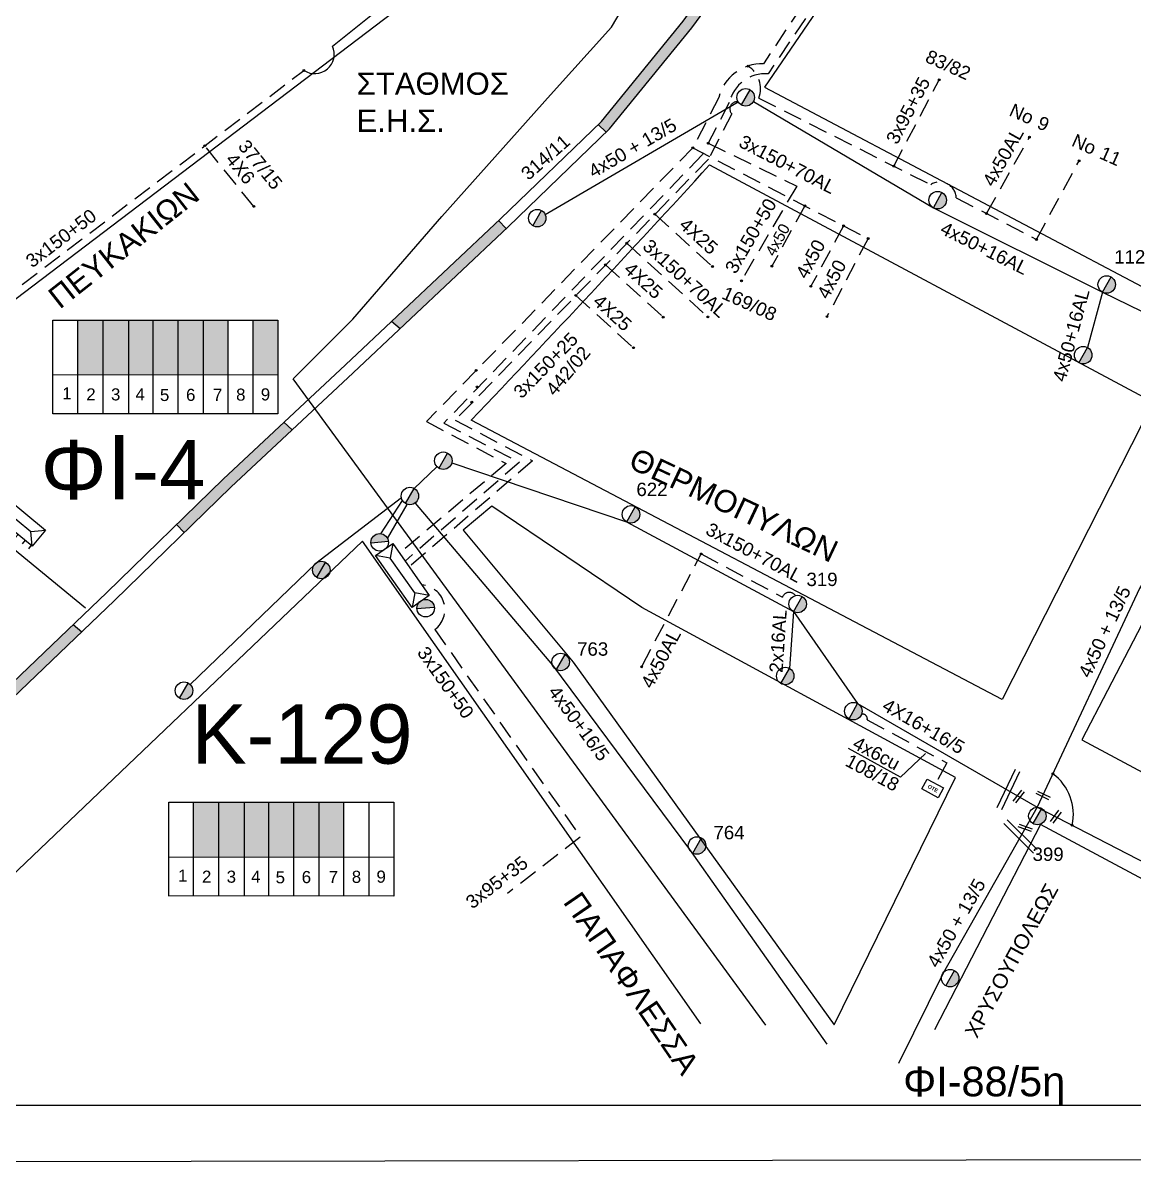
# Model space of a CAD drawing. Header units: millimetres. Extents: x 1091 to 3521, y 1177 to 2968.
# Drawn here: x 2703.1 to 2852.9, y 1933.2 to 2089.1 of the extents above; entities that cross this region are included whole.
import ezdxf
from ezdxf.enums import TextEntityAlignment as Align
from ezdxf.lldxf.tags import DXFTag

# ---------------------------------------------------------------- set-up
doc = ezdxf.new("R2010")
doc.units = ezdxf.units.MM
doc.linetypes.add('DASHED', pattern=[19.05, 12.7, -6.35])
for name, color, linetype, lineweight in [('2x16AL', 7, 'Continuous', 30), ('2x6', 7, 'SYN_LINE', 30), ('3x150+25', 7, 'Continuous', 30), ('3x150+50', 7, 'Continuous', 30), ('3x95+35', 7, 'Continuous', 30), ('4X16+16_5', 7, 'Continuous', 30), ('4x50', 7, 'Continuous', 30), ('4x50 + 13_5', 7, 'SYN_LINE', 30), ('4x50+16_5', 7, 'Continuous', 30), ('Άγνωστα', 7, 'Continuous', 30), ('Γυμνά εναέρια ΧΤ (3Φ) 4x50AL', 7, 'Continuous', 30), ('Γυμνά εναέρια ΧΤ και ΦΟΠ (3Φ)   4x50+16AL', 7, 'Continuous', 30), ('Καλωδια Χ.Τ 3x95+35', 7, 'DASHED', 30), ('Καλώδια ΧΤ   3x150+50CU', 7, 'DASHED', 30), ('Καλώδια ΧΤ   3x150+70AL', 7, 'DASHED', 30), ('Καλώδια ΧΤ   3x150AL+50CU', 7, 'DASHED', 30), ('Υπογεια Καλωδια Δικτυου ΧΤ 4X25', 7, 'DASHED', 30), ('Υπόγεια καλώδια Παροχών ΧΤ   4x50AL', 7, 'DASHED', 30), ('Υπόγεια καλώδια Παροχών ΧΤ   4x6', 7, 'DASHED', 30)]:
    doc.layers.add(name, color=color, linetype=linetype, lineweight=lineweight)
for name, color, linetype in [('Pillar OTE', 7, 'Continuous'), ('TEXT ΚΑΛΩΔΙΩΝ', 7, 'Continuous'), ('ΑΓΝΩΣΤΟ ΕΝΑΕΡΙΟ ΚΑΛΩΔΙΟ', 7, 'Continuous'), ('ΑΓΝΩΣΤΟ ΥΠΟΓΕΙΟ ΚΑΛΩΔΙΟ', 7, 'DASHED'), ('Επιγραφές - Σχήματα', 7, 'Continuous'), ('Μηχανική τομή', 7, 'Continuous'), ('Στύλος Ξύλινος', 7, 'Continuous'), ('Στύλος Ξύλινος @ 1', 7, 'Continuous'), ('Στύλος ΦΜ', 7, 'Continuous'), ('Στύλος ΦΜ @ 1', 7, 'Continuous'), ('Συνδέσεις', 7, 'Continuous'), ('Τομή', 7, 'Continuous'), ('Υποσταθμός εναέριος 2 στύλων', 7, 'Continuous'), ('Υποσταθμός πόλεως', 7, 'Continuous'), ('Υπόβαθρο ΔΕΗ', 7, 'Continuous'), ('ΦΥΣΙΚΟ ΑΕΡΙΟ', 7, 'NATURAL_GAS_SUPPLY')]:
    doc.layers.add(name, color=color, linetype=linetype)
doc.styles.add('arial', font='arial.ttf')
doc.styles.get("Standard").update_dxf_attribs({"font": 'arial.ttf', "height": 1.8})
tags = doc.linetypes.add('NATURAL_GAS_SUPPLY', pattern='A,12.7,-5.08,["ΦΑ",Standard,S=2.54,R=0,X=-2.54,Y=-1.27],-5.08', length=22.86).pattern_tags.tags
tags[6] = DXFTag(74, 10)
doc.linetypes.add('SYN_LINE', pattern='A,0.5,-0.0001,["/\\/\\/\\/",Standard,S=0.1,R=0,X=0,Y=-0.05],-0.25', length=0.7501)
doc.dimstyles.new('ISO-25', dxfattribs={"dimtxt": 2.5, "dimasz": 2.5, "dimexe": 1.25, "dimexo": 0.625, "dimtad": 1, "dimtxsty": 'Standard', "dimcen": 2.5, "dimadec": 0, "dimazin": 0, "dimtfac": 1, "dimtmove": 0, "dimatfit": 3, "dimfxl": 1, "dimarcsym": 0})

# ---------------------------------------------------------------- blocks, each defined once
blk = doc.blocks.new('ΥΠΑΡΧΩΝ ΤΣΙΜΕΝΤΕΝΙΟΣ ΣΤΥΛΟΣ')
at = {"layer": 'Στύλος ΦΜ'}
blk.add_hatch(color=7, dxfattribs=at).paths.add_polyline_path([(-1.29, -2.28, 0.574793), (2.62, 0, 0.268822), (1.3, 2.27)])
at = {"layer": 'Στύλος ΦΜ', "color": 7}
blk.add_line((-1.29, -2.28), (1.3, 2.27), dxfattribs=at)
blk.add_circle((0, 0), 2.62, dxfattribs=at)
at = {"layer": 'Στύλος ΦΜ', "flags": 4}
for tag, p in [('ΑΡΙΘΜΟΣ', (-4.68, 8.05)), ('ΤΥΠΟΣ', (-4.91, 3.03))]:
    blk.add_attdef(tag, p, '', height=4, dxfattribs=at)
blk = doc.blocks.new('ΥΠΑΡΧΩΝ ΞΥΛΙΝΟΣ ΣΤΥΛΟΣ')
at = {"layer": 'Στύλος Ξύλινος'}
h = blk.add_hatch(color=7, dxfattribs=at)
h.paths.add_polyline_path([(-2.62, 0, 0.270008), (-1.29, -2.28), (1.3, 2.27, 0.576266)])
h.paths.add_polyline_path([(-1.29, -2.28, 0.574793), (2.62, 0, 0.268822), (1.3, 2.27)])
at = {"layer": 'Στύλος Ξύλινος', "color": 7}
blk.add_line((-1.29, -2.28), (1.3, 2.27), dxfattribs=at)
blk.add_circle((0, 0), 2.62, dxfattribs=at)
at = {"layer": 'Στύλος Ξύλινος', "color": 1, "flags": 4}
for tag, p in [('ΑΡΙΘΜΟΣ', (-4.91, 8.6)), ('ΤΥΠΟΣ', (-4.85, 3.39))]:
    blk.add_attdef(tag, p, '', height=4, dxfattribs=at)
blk = doc.blocks.new('ΥΠΟΣΤΑΘΜΟΣ ΠΟΛΕΩΣ 9 ΑΝΑΧΩΡΗΣΕΩΝ')
at = {"layer": 'Υποσταθμός πόλεως', "ltscale": 40}
for p, q in [((-9.63, -2.82), (-9.63, -4)), ((-7.12, -2.82), (-7.12, -4)), ((-4.84, -2.82), (-4.84, -4)), ((-2.36, -2.82), (-2.36, -4)), ((0.09, -2.82), (0.09, -4)), ((2.55, -2.82), (2.55, -4)), ((5.02, -2.82), (5.02, -4)), ((7.48, -2.82), (7.48, -4)), ((9.61, -2.82), (9.61, -4))]:
    blk.add_line(p, q, dxfattribs=at)
blk.add_lwpolyline([(-10.02, 2.82), (10.02, 2.82), (10.02, -2.82), (-10.02, -2.82)], close=True, dxfattribs=at)
for points in [[(-7.21, 0), (-10.02, 2.82)], [(-10.02, -2.82), (-7.21, 0)], [(-7.21, 0), (7.21, 0)], [(7.21, 0), (10.02, 2.82)], [(10.02, -2.82), (7.21, 0)]]:
    blk.add_lwpolyline(points, dxfattribs=at)
at = {"layer": 'Υποσταθμός πόλεως', "linetype": 'SYN_LINE', "ltscale": 40, "flags": 1}
for tag, p in [('ΜΕΤΑΣΧΗΜΑΤΙΣΜΟΣ', (10.79, 1.71)), ('ΙΣΧΥΣ', (10.77, -1.08)), ('ΑΡΙΘΜΟΣ', (10.89, -3.8))]:
    blk.add_attdef(tag, p, '', height=1.8, dxfattribs=at)
blk = doc.blocks.new('_ΣΥΝΔΕΣΗ')
at = {"layer": 'Συνδέσεις', "linetype": 'SYN_LINE', "ltscale": 40}
blk.add_hatch(color=256, dxfattribs=at).paths.add_polyline_path([(0.5, -0.01, 1), (-0.5, -0.01, 1)])
at = {"layer": 'Συνδέσεις'}
blk.add_circle((0, -0.01), 0.5, dxfattribs=at)
blk = doc.blocks.new('ΥΠΟΣΤΑΘΜΟΣ ΕΝΑΕΡΙΟΣ ΕΠΙ 2 ΣΤΥΛΩΝ')
at = {"layer": 'Υποσταθμός εναέριος 2 στύλων', "linetype": 'Continuous'}
for points in [[(-11.97, -2.11, 0.574793), (-8.45, -0.07, 0.268822), (-9.64, 1.98)], [(9.68, -2.15, 0.574793), (13.19, -0.1, 0.268822), (12.01, 1.95)]]:
    blk.add_hatch(color=256, dxfattribs=at).paths.add_polyline_path(points)
for p, q in [((-11.97, -2.11), (-9.64, 1.98)), ((9.68, -2.15), (12.01, 1.95))]:
    blk.add_line(p, q, dxfattribs=at)
for centre in [(-10.81, -0.07), (10.84, -0.1)]:
    blk.add_circle(centre, 2.36, dxfattribs=at)
at = {"layer": 'Υποσταθμός πόλεως', "linetype": 'Continuous', "ltscale": 40}
blk.add_lwpolyline([(-8.57, 2.82), (8.57, 2.82), (8.57, -2.82), (-8.57, -2.82)], close=True, dxfattribs=at)
for points in [[(-5.75, 0), (-8.57, 2.82)], [(-8.57, -2.82), (-5.75, 0)], [(-5.75, 0), (5.75, 0)], [(5.75, 0), (8.57, 2.82)], [(8.57, -2.82), (5.75, 0)]]:
    blk.add_lwpolyline(points, dxfattribs=at)
at = {"layer": 'Υποσταθμός εναέριος 2 στύλων', "ltscale": 40, "flags": 1}
for tag, p in [('ΜΕΤΑΣΧΗΜΑΤΙΣΜΟΣ', (14.09, 2.51)), ('ΙΣΧΥΣ', (14.07, -0.28)), ('ΑΡΙΘΜΟΣ', (14.19, -3))]:
    blk.add_attdef(tag, p, '', height=1.8, dxfattribs=at)
blk = doc.blocks.new('ΜΗΧΑΝΙΚΗ ΤΟΜΗ')
at = {"layer": 'Μηχανική τομή', "ltscale": 40}
for p, q in [((-3.79, 1.21), (3.79, 1.21)), ((3.79, -0.34), (-3.79, -0.34))]:
    blk.add_line(p, q, dxfattribs=at)
blk = doc.blocks.new('ΤΟΜΗ')
at = {"layer": 'Τομή', "ltscale": 40}
for p, q in [((11.33, -0.65), (-11.4, -0.65)), ((11.33, -3.42), (-11.4, -3.42))]:
    blk.add_line(p, q, dxfattribs=at)
blk = doc.blocks.new('PILLAR ΟΤΕ')
at = {"layer": 'Pillar OTE', "ltscale": 40}
blk.add_lwpolyline([(-3.31, 2.02), (3.39, 2.02), (3.39, -1.99), (-3.31, -1.99)], close=True, dxfattribs=at)
at = {"layer": 'Pillar OTE', "insert": (-1.81, 0.71), "char_height": 1.3575, "width": 109.961, "attachment_point": 1}
blk.add_mtext('{\\fArial|b1|i0|c161|p34;OTE}', dxfattribs=at)

msp = doc.modelspace()

# ---------------------------------------------------------------- hatches: boundary and pattern name
at = {"layer": 'Καλώδια ΧΤ   3x150AL+50CU', "linetype": 'DASHED', "lineweight": -3, "ltscale": 0.2}
h = msp.add_hatch(color=2, dxfattribs=at)
h.dxf.hatch_style = 1
h.paths.add_polyline_path([(2713.92, 2049.09), (2710.48, 2049.09), (2710.48, 2041.73), (2713.92, 2041.73)])
h = msp.add_hatch(color=1, dxfattribs=at)
h.dxf.hatch_style = 1
h.paths.add_polyline_path([(2713.92, 2041.73), (2717.36, 2041.72), (2717.36, 2049.09), (2713.92, 2049.09)])
h = msp.add_hatch(color=6, dxfattribs=at)
h.dxf.hatch_style = 1
h.paths.add_polyline_path([(2720.66, 2049.09), (2717.36, 2049.09), (2717.36, 2041.72), (2720.66, 2041.72)])
h = msp.add_hatch(color=27, dxfattribs=at)
h.dxf.hatch_style = 1
h.paths.add_polyline_path([(2720.66, 2041.72), (2724.04, 2041.72), (2724.04, 2049.09), (2720.66, 2049.09)])
h = msp.add_hatch(color=151, dxfattribs=at)
h.dxf.hatch_style = 1
h.paths.add_polyline_path([(2724.04, 2041.72), (2727.44, 2041.71), (2727.44, 2049.09), (2724.04, 2049.09)])
h = msp.add_hatch(color=30, dxfattribs=at)
h.dxf.hatch_style = 1
h.paths.add_polyline_path([(2727.38, 2041.72), (2730.78, 2041.71), (2730.78, 2049.09), (2727.38, 2049.09)])
h = msp.add_hatch(color=5, dxfattribs=at)
h.dxf.hatch_style = 1
h.paths.add_polyline_path([(2734.1, 2041.72), (2737.5, 2041.71), (2737.5, 2049.09), (2734.11, 2049.09)])
h = msp.add_hatch(color=27, dxfattribs=at)
h.dxf.hatch_style = 1
h.paths.add_polyline_path([(2729.52, 1984.08), (2726.08, 1984.08), (2726.08, 1976.72), (2729.52, 1976.72)])
h = msp.add_hatch(color=5, dxfattribs=at)
h.dxf.hatch_style = 1
h.paths.add_polyline_path([(2729.52, 1976.72), (2732.96, 1976.72), (2732.96, 1984.08), (2729.52, 1984.08)])
h = msp.add_hatch(color=6, dxfattribs=at)
h.dxf.hatch_style = 1
h.paths.add_polyline_path([(2736.26, 1984.08), (2732.96, 1984.08), (2732.96, 1976.72), (2736.26, 1976.71)])
h = msp.add_hatch(color=2, dxfattribs=at)
h.dxf.hatch_style = 1
h.paths.add_polyline_path([(2736.26, 1976.71), (2739.64, 1976.71), (2739.64, 1984.08), (2736.26, 1984.08)])
h = msp.add_hatch(color=30, dxfattribs=at)
h.dxf.hatch_style = 1
h.paths.add_polyline_path([(2739.64, 1976.71), (2743.04, 1976.71), (2743.04, 1984.08), (2739.64, 1984.08)])
h = msp.add_hatch(color=62, dxfattribs=at)
h.dxf.hatch_style = 1
h.paths.add_polyline_path([(2742.98, 1976.71), (2746.38, 1976.71), (2746.38, 1984.08), (2742.98, 1984.08)])
at = {"layer": 'Υπόβαθρο ΔΕΗ', "linetype": 'Continuous', "lineweight": -3, "ltscale": 0.1}
h = msp.add_hatch(color=256, dxfattribs=at)
h.dxf.hatch_style = 1
h.paths.add_polyline_path([(2711.03, 2007.07), (2709.87, 2008.03), (2698.5, 1997.19), (2695.13, 1994.08), (2696.28, 1993.11), (2699.52, 1996.09)])
h.paths.add_polyline_path([(2739.38, 2034.27), (2738.29, 2035.3), (2730.08, 2027.63), (2723.82, 2021.53), (2724.84, 2020.43), (2731.12, 2026.55)])
h.paths.add_polyline_path([(2768.28, 2061.41), (2767.24, 2062.49), (2752.81, 2048.92), (2753.97, 2047.94)])
h.paths.add_polyline_path([(2793.3, 2088.45), (2794.75, 2090.44), (2793.53, 2091.32), (2792.11, 2089.36), (2781.1, 2075.86), (2780.65, 2075.42), (2781.74, 2074.39), (2782.21, 2074.84)])

# ---------------------------------------------------------------- linework, layer by layer
at = {"layer": '2x16AL', "color": 30, "lineweight": -3, "ltscale": 0.1}
msp.add_lwpolyline([(2806.99, 2009.78), (2806.47, 2002.12)], dxfattribs=at)
at = {"layer": '2x6', "color": 6, "linetype": 'SYN_LINE', "lineweight": -3, "ltscale": 15}
msp.add_lwpolyline([(2754.13, 2025.14), (2742.58, 2016.29), (2725.63, 1999.98)], dxfattribs=at)
at = {"layer": '3x150+25', "color": 5, "linetype": 'DASHED', "lineweight": -3, "ltscale": 0.2}
msp.add_lwpolyline([(2799.54, 2078.51, 0.701955), (2798.68, 2076.87), (2795.54, 2070.79), (2761.4, 2035.6), (2771.82, 2030.11), (2755.18, 2015.8)], format="xyb", dxfattribs=at)
at = {"layer": '3x150+50', "color": 1, "linetype": 'DASHED', "lineweight": -3, "ltscale": 0.2}
msp.add_lwpolyline([(2697.37, 2023.58), (2695.9, 2021.79), (2684.71, 2031.03, -0.327267), (2684.8, 2040.06), (2740.99, 2082.73)], format="xyb", dxfattribs=at)
at = {"layer": '3x150+50', "color": 27, "linetype": 'DASHED', "lineweight": -3, "ltscale": 0.2}
msp.add_lwpolyline([(2795.51, 2072.91), (2807.43, 2067.15), (2799.99, 2054.38)], dxfattribs=at)
at = {"layer": '3x150+50', "color": 2, "linetype": 'DASHED', "lineweight": -3, "ltscale": 0.2}
msp.add_lwpolyline([(2756.88, 2013.37, -0.701899), (2758.64, 2007.37), (2778.28, 1979.42)], format="xyb", dxfattribs=at)
at = {"layer": '3x95+35', "color": 2, "linetype": 'DASHED', "lineweight": -3, "ltscale": 0.2}
msp.add_lwpolyline([(2778.22, 1979.37), (2768.42, 1971.79)], dxfattribs=at)
at = {"layer": '4X16+16_5', "color": 30, "lineweight": -3, "ltscale": 0.1}
msp.add_lwpolyline([(2806.99, 2009.78), (2815.65, 1997.39), (2839.88, 1983.41)], dxfattribs=at)
at = {"layer": '4x50', "color": 62, "linetype": 'DASHED', "lineweight": -3, "ltscale": 0.2}
for points in [[(2808.52, 2064.49), (2804.1, 2056.34)], [(2813.76, 2061.78), (2809.34, 2053.63)], [(2817.06, 2060.07), (2811.52, 2049.54)]]:
    msp.add_lwpolyline(points, dxfattribs=at)
at = {"layer": '4x50 + 13_5', "color": 5, "lineweight": -3, "ltscale": 0.1}
msp.add_lwpolyline([(2773.51, 2063.32), (2799.54, 2078.51)], dxfattribs=at)
at = {"layer": '4x50 + 13_5', "color": 133, "lineweight": -3, "ltscale": 0.1}
msp.add_lwpolyline([(2870.27, 2041.25), (2853.65, 2012.91), (2839.88, 1983.41), (2873.54, 1966.02), (2884.97, 1959.7), (2903.09, 1951.14)], dxfattribs=at)
at = {"layer": '4x50 + 13_5', "color": 27, "lineweight": -3, "ltscale": 0.1}
msp.add_lwpolyline([(2839.88, 1983.41), (2827.17, 1961.07), (2821.14, 1948.89)], dxfattribs=at)
at = {"layer": '4x50+16_5', "color": 6, "lineweight": -3, "ltscale": 0.1}
msp.add_lwpolyline([(2755.99, 2024.42), (2774.52, 2002.55), (2792.96, 1977.7), (2811.49, 1951.5)], dxfattribs=at)
at = {"layer": 'Pillar OTE', "lineweight": -3, "ltscale": 40}
for points in [[(2707.15, 2036.45), (2707.15, 2049.09), (2737.48, 2049.09), (2737.48, 2036.42), (2707.15, 2036.45)], [(2710.48, 2036.45), (2710.48, 2049.09)], [(2713.92, 2036.44), (2713.92, 2049.09)], [(2717.36, 2036.44), (2717.36, 2049.09)], [(2720.66, 2036.44), (2720.66, 2049.09)], [(2724.04, 2036.43), (2724.04, 2049.09)], [(2727.44, 2036.43), (2727.44, 2049.09)], [(2730.78, 2036.43), (2730.78, 2049.09)], [(2734.16, 2036.42), (2734.16, 2049.09)], [(2707.15, 2041.73), (2737.48, 2041.7)], [(2722.75, 1971.44), (2722.75, 1984.08), (2753.09, 1984.08), (2753.09, 1971.41), (2722.75, 1971.45)], [(2726.08, 1971.44), (2726.08, 1984.08)], [(2729.52, 1971.44), (2729.52, 1984.08)], [(2732.96, 1971.44), (2732.96, 1984.08)], [(2736.26, 1971.43), (2736.26, 1984.08)], [(2739.64, 1971.43), (2739.64, 1984.08)], [(2743.04, 1971.42), (2743.04, 1984.08)], [(2746.38, 1971.42), (2746.38, 1984.08)], [(2749.77, 1971.42), (2749.77, 1984.08)], [(2722.75, 1976.73), (2753.09, 1976.7)]]:
    msp.add_lwpolyline(points, dxfattribs=at)
at = {"layer": 'Άγνωστα', "lineweight": -3, "ltscale": 0.1}
for points in [[(3521.49, 1936.89), (1091.31, 1933.19), (1091.31, 2964.7), (3521.49, 2968.4)], [(3374.53, 1943.19), (1101.31, 1943.19), (1101.31, 2954.7), (3374.53, 2954.7)]]:
    msp.add_lwpolyline(points, close=True, dxfattribs=at)
at = {"layer": 'ΑΓΝΩΣΤΟ ΕΝΑΕΡΙΟ ΚΑΛΩΔΙΟ', "color": 30, "linetype": 'SYN_LINE', "lineweight": -3, "ltscale": 7}
for points in [[(2755.87, 2026.39), (2758.92, 2029.32)], [(2751.34, 2020.28), (2754.28, 2024.75)], [(2752.24, 2019.66), (2754.93, 2024.24)]]:
    msp.add_lwpolyline(points, dxfattribs=at)
at = {"layer": 'ΑΓΝΩΣΤΟ ΥΠΟΓΕΙΟ ΚΑΛΩΔΙΟ', "color": 62, "lineweight": -3, "ltscale": 0.2}
for points in [[(2850.31, 2157.51), (2835.53, 2132.59), (2802.95, 2083.62, 0.351607), (2796.93, 2079.07), (2793.43, 2072.3), (2757.5, 2035.39), (2768.24, 2029.74), (2753.88, 2017.66)], [(2800.87, 2083.31, -0.352827), (2802.33, 2079), (2825.5, 2067.32, -0.588873), (2828.95, 2065.54), (2839.76, 2059.94)]]:
    msp.add_lwpolyline(points, format="xyb", dxfattribs=at)
at = {"layer": 'ΑΓΝΩΣΤΟ ΥΠΟΓΕΙΟ ΚΑΛΩΔΙΟ', "color": 27, "lineweight": -3, "ltscale": 0.2}
msp.add_lwpolyline([(2840.76, 2127.69, -0.486752), (2839.01, 2129.17), (2836.25, 2130.84), (2803.59, 2082.28, 0.369342), (2798.34, 2078.39), (2794.72, 2071.38), (2759.84, 2035.19), (2770.06, 2029.91), (2754.63, 2016.59)], format="xyb", dxfattribs=at)
at = {"layer": 'Γυμνά εναέρια ΧΤ (3Φ) 4x50AL', "color": 1, "lineweight": -3, "ltscale": 0.1}
msp.add_lwpolyline([(2740.99, 2082.73, 0.752661), (2744.83, 2086.01), (2750.67, 2090.66)], format="xyb", dxfattribs=at)
at = {"layer": 'Γυμνά εναέρια ΧΤ και ΦΟΠ (3Φ)   4x50+16AL', "color": 5, "lineweight": -3, "ltscale": 0.1}
for points in [[(2801.59, 2078.54), (2825.86, 2064.23), (2848.65, 2052.84), (2869.72, 2042.59)], [(2848.65, 2052.84), (2846.65, 2045.37)]]:
    msp.add_lwpolyline(points, dxfattribs=at)
at = {"layer": 'Γυμνά εναέρια ΧΤ και ΦΟΠ (3Φ)   4x50+16AL', "color": 30, "lineweight": -3, "ltscale": 0.1}
msp.add_lwpolyline([(2760.92, 2029.82), (2784.5, 2021.87), (2806.99, 2009.78)], dxfattribs=at)
at = {"layer": 'Καλωδια Χ.Τ 3x95+35', "color": 62, "lineweight": -3, "ltscale": 0.2}
msp.add_lwpolyline([(2820.52, 2069.83), (2826.66, 2081.47)], dxfattribs=at)
at = {"layer": 'Καλώδια ΧΤ   3x150+50CU', "lineweight": -3, "ltscale": 0.2}
msp.add_line((2813.95, 1996.73), (2813.95, 1996.73), dxfattribs=at)
at = {"layer": 'Καλώδια ΧΤ   3x150+70AL', "color": 62, "lineweight": -3, "ltscale": 0.2}
msp.add_lwpolyline([(2793.43, 2072.3), (2817.06, 2060.07)], dxfattribs=at)
at = {"layer": 'Καλώδια ΧΤ   3x150+70AL', "color": 5, "lineweight": -3, "ltscale": 0.2}
msp.add_lwpolyline([(2784.51, 2059.46), (2795.45, 2049.5)], dxfattribs=at)
at = {"layer": 'Καλώδια ΧΤ   3x150+70AL', "color": 30, "lineweight": -3, "ltscale": 0.2}
msp.add_lwpolyline([(2794.57, 2017.56), (2805.51, 2011.74, -0.597632), (2807.26, 2011.94)], format="xyb", dxfattribs=at)
at = {"layer": 'Υπογεια Καλωδια Δικτυου ΧΤ 4X25', "color": 5, "lineweight": -3, "ltscale": 0.2}
for points in [[(2788.3, 2063.35), (2796.07, 2056.29)], [(2781.66, 2056.54), (2789.44, 2049.48)], [(2777.65, 2052.41), (2785.42, 2045.36)]]:
    msp.add_lwpolyline(points, dxfattribs=at)
at = {"layer": 'Υπόβαθρο ΔΕΗ', "linetype": 'Continuous', "lineweight": -3, "ltscale": 0.1}
for points in [[(2649.6, 1954.98), (2675.82, 1976.89), (2688.01, 1987.51), (2698.5, 1997.19), (2714.4, 2012.35), (2730.08, 2027.63), (2746.58, 2043.06), (2767.51, 2062.74), (2781.1, 2075.86), (2792.11, 2089.36), (2799.41, 2099.4), (2804.74, 2107.63), (2815.71, 2125.71), (2825.06, 2142.06), (2833.99, 2160.03), (2842.85, 2178.01), (2851.35, 2195.06), (2858.8, 2210.11), (2863.02, 2219.92), (2867.83, 2233.02), (2874.59, 2250.21), (2880.64, 2270.3)], [(2650.71, 1953.96), (2676.79, 1975.75), (2689.01, 1986.39), (2699.52, 1996.09), (2715.44, 2011.27), (2731.12, 2026.55), (2747.61, 2041.96), (2768.54, 2061.66), (2782.21, 2074.84), (2793.3, 2088.45), (2800.65, 2098.55), (2806.02, 2106.84), (2817, 2124.95), (2826.39, 2141.36), (2835.34, 2159.36), (2844.2, 2177.35), (2852.69, 2194.4), (2860.17, 2209.48), (2864.41, 2219.36), (2869.23, 2232.49), (2876.01, 2249.72), (2882.1, 2269.93)], [(2780.65, 2075.42), (2781.74, 2074.39)], [(2767.24, 2062.49), (2768.28, 2061.41)], [(2752.81, 2048.92), (2753.97, 2047.94)], [(2738.29, 2035.3), (2739.38, 2034.27)], [(2723.82, 2021.53), (2724.84, 2020.43)], [(2709.87, 2008.03), (2711.03, 2007.07)]]:
    msp.add_lwpolyline(points, dxfattribs=at)
at = {"layer": 'Υπόβαθρο ΔΕΗ', "lineweight": -3, "ltscale": 0.1}
for points in [[(2711.54, 2010.23), (2685.52, 2031.61, -0.321637), (2685.52, 2039.36), (2771.92, 2104.96), (2799.9, 2128.63), (2803.59, 2125.21)], [(2795.69, 2069.99), (2855.51, 2038.03), (2835.14, 1997.92), (2763.56, 2035.59, 0.004598), (2795.69, 2069.99, -2.026289)]]:
    msp.add_lwpolyline(points, format="xyb", dxfattribs=at)
for points in [[(2830.97, 2121.21), (2803.1, 2080.48), (2861.96, 2049.36), (2883.8, 2092.02)], [(2889.04, 1969.4), (2908.75, 2008.74), (2866.66, 2032.39), (2845.9, 1992.52)], [(2812.5, 1954.1), (2828.85, 1987.44), (2786.56, 2010.35), (2766.34, 2024.01), (2762.47, 2020.75), (2777.29, 2002.95)]]:
    msp.add_lwpolyline(points, close=True, dxfattribs=at)
for points in [[(2794.51, 1954.2), (2748.87, 2019.28), (2700.47, 1973.09)], [(2880.63, 1952.07), (2883.17, 1958.12), (2840.3, 1981.08), (2826.01, 1953.42)]]:
    msp.add_lwpolyline(points, dxfattribs=at)
at = {"layer": 'Υπόβαθρο ΔΕΗ', "lineweight": -3}
msp.add_arc((2837.93, 1982.46), 6.81, 347.4393, 53.4537, dxfattribs=at)
at = {"layer": 'Υπόγεια καλώδια Παροχών ΧΤ   4x50AL', "color": 62, "lineweight": -3, "ltscale": 0.2}
for points in [[(2833.03, 2063.43), (2838.81, 2073.73)], [(2839.76, 2059.94), (2845.51, 2070.54)]]:
    msp.add_lwpolyline(points, dxfattribs=at)
at = {"layer": 'Υπόγεια καλώδια Παροχών ΧΤ   4x50AL', "color": 30, "lineweight": -3, "ltscale": 0.2}
msp.add_lwpolyline([(2786.59, 2002.46), (2794.57, 2017.56)], dxfattribs=at)
at = {"layer": 'Υπόγεια καλώδια Παροχών ΧΤ   4x6', "color": 1, "linetype": 'DASHED', "lineweight": -3, "ltscale": 0.2}
msp.add_lwpolyline([(2734.23, 2064.41), (2727.63, 2072.59)], dxfattribs=at)
at = {"layer": 'Υπόγεια καλώδια Παροχών ΧΤ   4x6', "color": 30, "linetype": 'DASHED', "lineweight": -3, "ltscale": 0.2}
msp.add_lwpolyline([(2816.18, 1995.96, -0.524528), (2816.95, 1995.2), (2827.68, 1989.39), (2826.18, 1986.63)], format="xyb", dxfattribs=at)
at = {"layer": 'ΦΥΣΙΚΟ ΑΕΡΙΟ', "color": 85, "linetype": 'NATURAL_GAS_SUPPLY', "lineweight": -3}
msp.add_lwpolyline([(2803.29, 1954.03), (2739.55, 2041.15), (2747.6, 2049.21), (2759.6, 2063.04), (2774.23, 2079.43), (2782.45, 2088.57), (2818.42, 2149.23), (2838.72, 2184.32), (2862.74, 2243.8), (2873.26, 2253.63), (2878.69, 2269.09), (2891.7, 2333.07), (2913.78, 2384.67), (2936.71, 2425.71), (2975.11, 2462.98), (3019.65, 2499.41), (3035.99, 2525.66)], dxfattribs=at)

# ---------------------------------------------------------------- block references
at = {"layer": 'Pillar OTE', "xscale": 0.375, "yscale": 0.375, "zscale": 0.375, "rotation": 332.0000000000001}
msp.add_blockref('PILLAR ΟΤΕ', (2825.75, 1985.95), dxfattribs=at)
at = {"layer": 'Μηχανική τομή', "lineweight": -3, "xscale": 0.2499999999999677, "yscale": 0.2499999999999677, "zscale": 0.2499999999999677}
for p, rotation in [((2837.28, 1984.93), 232.6822713717391), ((2840.61, 1984.91), 333.6800415607838), ((2842.28, 1982.19), 233.4365855906475), ((2838.21, 1980.54), 340.6634752483143)]:
    msp.add_blockref('ΜΗΧΑΝΙΚΗ ΤΟΜΗ', p, dxfattribs=dict(at, rotation=rotation))
at = {"layer": 'Στύλος Ξύλινος @ 1', "lineweight": -3, "ltscale": 40, "xscale": 0.4499999999998181, "yscale": 0.4499999999998181, "zscale": 0.4499999999998181}
msp.add_blockref('ΥΠΑΡΧΩΝ ΞΥΛΙΝΟΣ ΣΤΥΛΟΣ', (2743.33, 2015.39), dxfattribs=at)
at = {"layer": 'Στύλος ΦΜ @ 1', "lineweight": -3, "ltscale": 40, "xscale": 0.4499999999998181, "yscale": 0.4499999999998181, "zscale": 0.4499999999998181}
for p in [(2800.56, 2079.1), (2826.44, 2065.25), (2772.45, 2062.82), (2846.07, 2044.35), (2759.78, 2030.12), (2755.28, 2025.36), (2805.89, 2001.1), (2724.81, 1999.13), (2815.07, 1996.36), (2828.12, 1960.38)]:
    msp.add_blockref('ΥΠΑΡΧΩΝ ΤΣΙΜΕΝΤΕΝΙΟΣ ΣΤΥΛΟΣ', p, dxfattribs=at)
at = {"layer": 'Στύλος ΦΜ @ 1', "lineweight": -3, "ltscale": 40}
ref = msp.add_blockref('ΥΠΑΡΧΩΝ ΤΣΙΜΕΝΤΕΝΙΟΣ ΣΤΥΛΟΣ', (2849.24, 2053.87), dxfattribs=dict(at, xscale=0.4499999999998181, yscale=0.4499999999998181, zscale=0.4499999999998181))
ref.add_attrib('ΑΡΙΘΜΟΣ', '112', (2850.25, 2056.7), dxfattribs={"layer": 'Στύλος ΦΜ', "height": 1.8, "flags": 4})
ref = msp.add_blockref('ΥΠΑΡΧΩΝ ΤΣΙΜΕΝΤΕΝΙΟΣ ΣΤΥΛΟΣ', (2785.09, 2022.89), dxfattribs=dict(at, xscale=0.4499999999998181, yscale=0.4499999999998181, zscale=0.4499999999998181))
ref.add_attrib('ΑΡΙΘΜΟΣ', '622', (2785.82, 2025.36), dxfattribs={"layer": 'Στύλος ΦΜ', "height": 1.8, "flags": 4})
ref = msp.add_blockref('ΥΠΑΡΧΩΝ ΤΣΙΜΕΝΤΕΝΙΟΣ ΣΤΥΛΟΣ', (2807.57, 2010.8), dxfattribs=dict(at, xscale=0.4499999999998181, yscale=0.4499999999998181, zscale=0.4499999999998181))
ref.add_attrib('ΑΡΙΘΜΟΣ', '319', (2808.75, 2013.23), dxfattribs={"layer": 'Στύλος ΦΜ', "height": 1.8, "flags": 4})
ref = msp.add_blockref('ΥΠΑΡΧΩΝ ΤΣΙΜΕΝΤΕΝΙΟΣ ΣΤΥΛΟΣ', (2775.61, 2003), dxfattribs=dict(at, xscale=0.4499999999998181, yscale=0.4499999999998181, zscale=0.4499999999998181))
ref.add_attrib('ΑΡΙΘΜΟΣ', '763', (2777.82, 2003.84), dxfattribs={"layer": 'Στύλος ΦΜ', "height": 1.8, "flags": 4})
ref = msp.add_blockref('ΥΠΑΡΧΩΝ ΤΣΙΜΕΝΤΕΝΙΟΣ ΣΤΥΛΟΣ', (2839.89, 1982.23), dxfattribs=dict(at, xscale=0.4499999999998181, yscale=0.4499999999998181, zscale=0.4499999999998181))
ref.add_attrib('ΑΡΙΘΜΟΣ', '399', (2839.24, 1976.18), dxfattribs={"layer": 'Στύλος ΦΜ', "height": 1.8, "flags": 4})
ref = msp.add_blockref('ΥΠΑΡΧΩΝ ΤΣΙΜΕΝΤΕΝΙΟΣ ΣΤΥΛΟΣ', (2794, 1978.26), dxfattribs=dict(at, xscale=0.4499999999998181, yscale=0.4499999999998181, zscale=0.4499999999998181))
ref.add_attrib('ΑΡΙΘΜΟΣ', '764', (2796.21, 1979.1), dxfattribs={"layer": 'Στύλος ΦΜ', "height": 1.8, "flags": 4})
at = {"layer": 'Συνδέσεις', "lineweight": -3, "xscale": 0.25, "yscale": 0.25, "zscale": 0.25}
for p in [(2800.87, 2083.31), (2740.99, 2082.73), (2826.66, 2081.47), (2838.81, 2073.73), (2727.63, 2072.59), (2793.43, 2072.3), (2795.51, 2072.91), (2845.51, 2070.54), (2820.52, 2069.83), (2734.24, 2064.41), (2808.52, 2064.49), (2788.3, 2063.35), (2833.03, 2063.43), (2813.76, 2061.78), (2817.06, 2060.07), (2839.76, 2059.94), (2784.51, 2059.46), (2781.66, 2056.54), (2796.07, 2056.3), (2804.1, 2056.34), (2799.99, 2054.38), (2809.34, 2053.63), (2777.65, 2052.41), (2789.44, 2049.48), (2795.45, 2049.5), (2811.52, 2049.55), (2785.42, 2045.36), (2764.22, 2042.3), (2764.34, 2040.07), (2763.63, 2038.01), (2794.57, 2017.56), (2786.53, 2002.35), (2841.99, 1987.93), (2844.58, 1980.98)]:
    msp.add_blockref('_ΣΥΝΔΕΣΗ', p, dxfattribs=at)
at = {"layer": 'Τομή', "lineweight": -3, "xscale": 0.25, "yscale": 0.25, "zscale": 0.25}
for p, rotation in [((2835.51, 1986), 64.59744286968285), ((2837.24, 1979.1), 135.2403617248412)]:
    msp.add_blockref('ΤΟΜΗ', p, dxfattribs=dict(at, rotation=rotation))
at = {"layer": 'Υποσταθμός εναέριος 2 στύλων', "lineweight": -3, "xscale": 0.4999999999999997, "yscale": 0.4999999999999997, "zscale": 0.4999999999999997, "rotation": 125.0417683542254}
msp.add_blockref('ΥΠΟΣΤΑΘΜΟΣ ΕΝΑΕΡΙΟΣ ΕΠΙ 2 ΣΤΥΛΩΝ', (2754.27, 2014.65), dxfattribs=at)
at = {"layer": 'Υποσταθμός πόλεως', "lineweight": -3, "xscale": 0.4999999999999998, "yscale": 0.4999999999999998, "zscale": 0.4999999999999998, "rotation": 320.5917507574994}
msp.add_blockref('ΥΠΟΣΤΑΘΜΟΣ ΠΟΛΕΩΣ 9 ΑΝΑΧΩΡΗΣΕΩΝ', (2701.39, 2022.86), dxfattribs=at)

# ---------------------------------------------------------------- texts
at = {"lineweight": -3, "ltscale": 40, "insert": (2748.09, 2082.45), "char_height": 3, "width": 64.8866, "attachment_point": 1, "style": 'arial'}
msp.add_mtext('ΣΤΑΘΜΟΣ\\PΕ.Η.Σ.', dxfattribs=at)
at = {"lineweight": -3, "ltscale": 40, "attachment_point": 1, "style": 'arial'}
for s, insert, char_height, width, rotation in [('ΠΕΥΚΑΚΙΩΝ', (2706.2, 2052.82), 3, 64.8866, 38.1942), ('ΘΕΡΜΟΠΥΛΩΝ', (2785.84, 2031.98), 3, 36.4854, 334.7806), ('ΧΡΥΣΟΥΠΟΛΕΩΣ', (2829.99, 1953.1), 2, 36.4854, 61.4035), ('ΠΑΠΑΦΛΕΣΣΑ', (2778.32, 1972.32), 3, 64.8866, 304.4127)]:
    msp.add_mtext(s, dxfattribs=dict(at, insert=insert, char_height=char_height, width=width, rotation=rotation))
at = {"lineweight": -3, "ltscale": 30, "char_height": 1.63, "width": 11.2573, "attachment_point": 1}
for s, insert in [('1', (2708.4, 2040.01)), ('2', (2711.64, 2039.88)), ('3', (2714.97, 2039.88)), ('4', (2718.27, 2039.88)), ('5', (2721.57, 2039.8)), ('6', (2725.09, 2039.82)), ('7', (2728.72, 2039.82)), ('8', (2731.84, 2039.85)), ('9', (2735.17, 2039.88)), ('1', (2724, 1975.01)), ('2', (2727.24, 1974.87)), ('3', (2730.57, 1974.87)), ('4', (2733.87, 1974.87)), ('5', (2737.17, 1974.79)), ('6', (2740.69, 1974.82)), ('7', (2744.32, 1974.82)), ('8', (2747.44, 1974.85)), ('9', (2750.77, 1974.87))]:
    msp.add_mtext(s, dxfattribs=dict(at, insert=insert))
at = {"layer": 'TEXT ΚΑΛΩΔΙΩΝ', "lineweight": -3, "ltscale": 0.1, "style": 'arial'}
for s, height, rotation, p in [('3x95+35', 1.8, 62.2223, (2822.45, 2077.34)), ('4x50 + 13/5', 1.8, 30.2777, (2785.29, 2072.28)), ('3x150+70AL', 1.8, 332.6346, (2806.19, 2070.07)), (' 4x50AL', 1.8, 60.7071, (2835.09, 2070.77)), ('377/15', 1.8, 309, (2735.12, 2070.04)), (' 4X6', 1.8, 309, (2732.2, 2069.78)), ('3x150+50', 1.8, 59.7763, (2801.23, 2060.43)), ('3x150+50', 1.8, 37.211, (2708.23, 2060.12)), (' 4X25', 1.8, 317.7913, (2793.96, 2060.64)), ('4x50', 1.5, 61.5518, (2804.85, 2059.9)), ('4x50+16AL', 1.8, 333.46, (2832.75, 2058.77)), (' 3x150+70AL', 1.8, 317.6852, (2792.11, 2054.95)), ('4x50', 1.8, 61.5518, (2809.29, 2057.32)), ('4x50', 1.8, 62.2142, (2812.14, 2054.59)), ('4X25', 1.8, 317.7913, (2786.77, 2054.42)), (' 4X25', 1.8, 317.7913, (2782.34, 2050.31)), (' 4x50+16AL', 1.8, 75.0119, (2844.34, 2046.71)), ('3x150+25', 1.8, 45.7745, (2773.58, 2042.99)), (' 3x150+70AL', 1.8, 331.8921, (2801.38, 2017.91)), ('4x50 + 13/5', 1.8, 64.9855, (2848.94, 2007.08)), ('2x16AL', 1.8, 86.0982, (2804.92, 2005.81)), (' 4x50AL', 1.8, 62.1315, (2788.95, 2003.15)), ('3x150+50', 1.8, 305.0956, (2760.1, 2000.23)), ('4x50+16/5', 1.8, 306.5834, (2778.08, 1994.73)), ('4X16+16/5', 1.8, 330.0098, (2824.55, 1994.33)), ('3x95+35', 1.8, 37.7231, (2766.99, 1973.3)), ('4x50 + 13/5', 1.8, 60.3575, (2828.94, 1967.81))]:
    msp.add_text(s, height=height, rotation=rotation, dxfattribs=at).set_placement(p, align=Align.MIDDLE_CENTER)
at = {"layer": 'Άγνωστα', "color": 7, "lineweight": -3, "char_height": 1.8, "attachment_point": 1}
for s, insert, rotation in [('83/82', (2825.36, 2085.59), 335.796), ('314/11', (2770.07, 2069.17), 41.1784), ('169/08', (2797.93, 2053.68), 335.796), ('442/02', (2773.44, 2039.87), 49.9672)]:
    msp.add_mtext_dynamic_manual_height_columns(s, width=1.8, gutter_width=2.31, heights=[1.99], dxfattribs=dict(at, insert=insert, rotation=rotation))
at = {"layer": 'Άγνωστα', "color": 7, "lineweight": -3}
note = msp.add_mtext_dynamic_manual_height_columns('No ', width=1.8, gutter_width=2.31, heights=[1.99, 0], dxfattribs=dict(at, insert=(2836.68, 2078.35), char_height=1.8, attachment_point=1, rotation=335.796))
for column, words in zip(note.columns.linked_columns, ['9']):
    column.text = words
note = msp.add_mtext_dynamic_manual_height_columns('No ', width=1.8, gutter_width=2.31, heights=[1.99, 0], dxfattribs=dict(at, insert=(2845.1, 2074.26), char_height=1.8, attachment_point=1, rotation=335.796))
for column, words in zip(note.columns.linked_columns, ['11']):
    column.text = words
at = {"layer": 'Επιγραφές - Σχήματα', "lineweight": -3, "ltscale": 0.2, "insert": (2821.79, 1948.45), "char_height": 4, "width": 19.6719, "attachment_point": 1}
msp.add_mtext('ΦΙ-88/5η', dxfattribs=at)
at = {"layer": 'Υπόβαθρο ΔΕΗ', "lineweight": -3, "char_height": 8, "width": 84.6573, "attachment_point": 1}
for s, insert in [('Φ{\\H1.0833x;Ι}-4', (2705.47, 2033.58)), ('K-129', (2725.82, 1997.28))]:
    msp.add_mtext(s, dxfattribs=dict(at, insert=insert))
at = {"layer": 'Υπόγεια καλώδια Παροχών ΧΤ   4x50AL', "color": 7, "ltscale": 0.2, "char_height": 1.8, "attachment_point": 1, "rotation": 332}
for s, insert in [('4x6cu', (2815.66, 1993.06)), ('108/18', (2814.67, 1990.68))]:
    msp.add_mtext_dynamic_manual_height_columns(s, width=1.8, gutter_width=12.5, heights=[0.118], dxfattribs=dict(at, insert=insert))

# ---------------------------------------------------------------- leaders
at = {"layer": 'Επιγραφές - Σχήματα'}
msp.add_leader([(2824.8, 1990.64), (2821.42, 1987.46), (2814.44, 1991.31)], dimstyle='ISO-25', override={"dimasz": 0.1, "dimgap": 0.625, "dimtad": 0}, dxfattribs=at)

doc.saveas('drawing.dxf')
